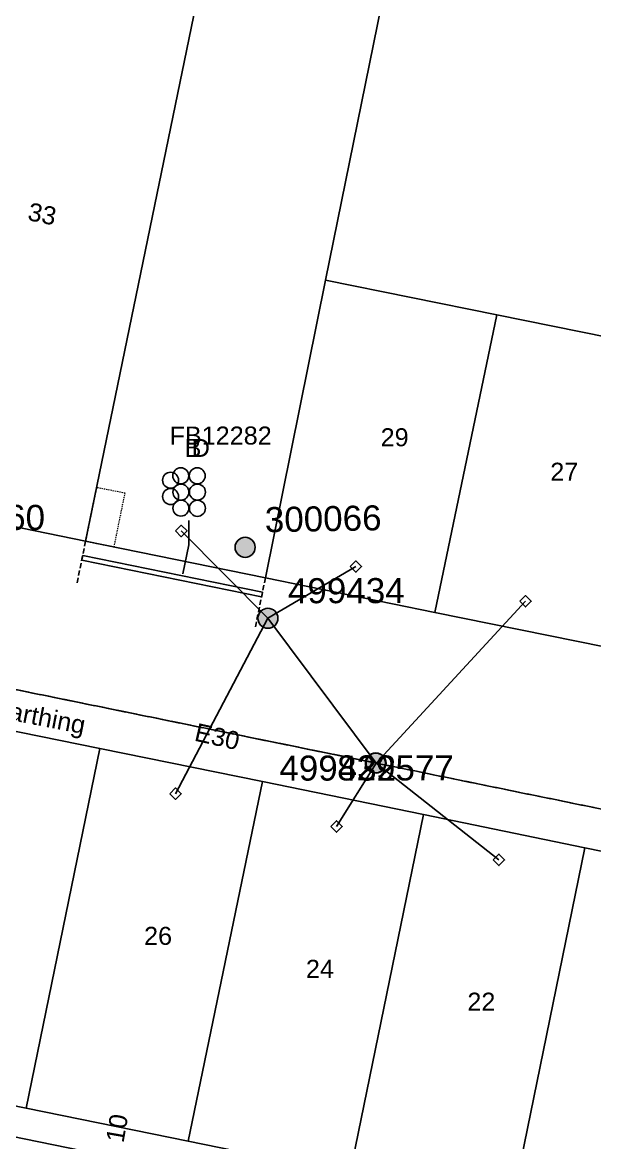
# Model space of a CAD drawing. Header units: metres. Extents: x 291879 to 294448, y 6259965 to 6261176.
# Drawn here: x 293842.5 to 293899.6, y 6260697 to 6260808.7 of the extents above; entities that cross this region are included whole.
import ezdxf
from ezdxf.enums import TextEntityAlignment as Align

# ---------------------------------------------------------------- set-up
doc = ezdxf.new("R2010")
doc.units = ezdxf.units.M
for name, pattern in [('Cable Exist OH', [1, 1, 0]), ('DASHED', [0.75, 0.5, -0.25]), ('HIDDEN', [0.375, 0.25, -0.125]), ('HIDDEN2', [0.1875, 0.125, -0.0625])]:
    doc.linetypes.add(name, pattern=pattern)
doc.layers.get('0').update_dxf_attribs({"color": 6})
for name, color, linetype, lineweight in [('Cadastre Buildings_SP_EXT', 9, 'Continuous', 5), ('Cadastre Land Parcels_SP_EXT', 9, 'Continuous', 5), ('Cadastre Other Property_SP_EXT', 9, 'HIDDEN', 5), ('Cadastre Roads_SP_EXT', 9, 'Continuous', 5)]:
    doc.layers.add(name, color=color, linetype=linetype, lineweight=lineweight)
for name, color, linetype in [('Duct_SP_EXT', 7, 'Continuous'), ('Mains_HV_EXT', 7, 'Continuous'), ('Mains_LV_EXT', 7, 'Continuous'), ('Mains_SL_EXT', 7, 'Continuous'), ('Services_SP_EXT', 7, 'Continuous'), ('SupportsOH_SP_TR_HV_LV_SL_EXT', 7, 'Continuous')]:
    doc.layers.add(name, color=color, linetype=linetype)
doc.layers.add('UNKNOWN_FEATURES', color=1, linetype='DASHED', plot=False)
doc.styles.add('POLE_LABEL', font='arial.ttf')
doc.styles.get("Standard").update_dxf_attribs({"font": 'arial.ttf'})

# ---------------------------------------------------------------- blocks, each defined once
blk = doc.blocks.new('DUCT_EXT')
blk.add_circle((0, 0.8), 0.8)
at = {"flags": 1}
blk.add_attdef('Z', (0, 0), '', height=0.2, dxfattribs=at)
at = {"flags": 9}
for tag, p in [('DUCT_CODE', (0, 0)), ('XSECT_TYPE', (0, -0.2)), ('STATE', (0, -0.6)), ('FB_REFERENCE', (0, -0.4)), ('NOTES', (0, -0.8))]:
    blk.add_attdef(tag, text='', height=0.2, dxfattribs=at).set_placement(p, align=Align.MIDDLE_LEFT)
blk = doc.blocks.new('CCP_EXT')
at = {"flags": 9}
for tag, p in [('STATE', (0, -1.8)), ('LEGEND', (0, -1.4)), ('LIFE_SUPPORT', (0, -1.6)), ('NOTES', (0, -2))]:
    blk.add_attdef(tag, text='', height=0.2, dxfattribs=at).set_placement(p, align=Align.MIDDLE_LEFT)
blk.add_wipeout([(0, 0.57), (0.57, 0), (0, -0.57), (-0.57, 0)])
blk.add_lwpolyline([(-0.57, 0), (0, 0.57), (0.57, 0), (0, -0.57), (-0.57, 0)])
at = {"flags": 1}
blk.add_attdef('Z', (0, 0), '', height=0.2, dxfattribs=at)
at = {"flags": 9}
for tag, p in [('CCP_TYPE', (0, 0)), ('CONSTRUCTED_VOLTAGE', (0, -0.2)), ('OPERATING_VOLTAGE', (0, -0.6)), ('ORIENTATION', (0, -0.8)), ('OWNED_BY', (0, -1)), ('NO_PHASES', (0, -0.4)), ('USAGE', (0, -1.2))]:
    blk.add_attdef(tag, text='', height=0.2, dxfattribs=at).set_placement(p, align=Align.MIDDLE_LEFT)
blk = doc.blocks.new('POLE_EXT')
blk.add_hatch(color=256).paths.add_polyline_path([(-1, 0, 1), (1, 0, 1)])
blk.add_lwpolyline([(-1, 0, 1), (1, 0, 1)], format="xyb", close=True)
for tag, height, flags, p in [('pNumber', 2.5, 8, (-17.84, 2.07)), ('OWNED_BY', 0.2, 9, (1.35, -0.4)), ('SPECIAL_USE', 0.2, 9, (1.35, -0.8)), ('STATE', 0.2, 9, (1.35, -1)), ('PARENT', 0.2, 9, (1.35, -0.6)), ('USAGE', 0.2, 9, (1.35, -1.2)), ('cLV', 0.2, 9, (1.35, -1.4)), ('hDepth', 0.2, 9, (1.35, -1.6)), ('hDia', 0.2, 9, (1.35, -1.8)), ('cHV', 0.2, 9, (1.35, -2)), ('LBRACKET', 0.2, 9, (1.35, -2.2)), ('cLinedev', 0.2, 9, (1.35, -3.4)), ('LExisting', 0.2, 9, (1.35, -2.4)), ('LANTNUMBER', 0.2, 9, (1.35, -2.6)), ('LOther', 0.2, 9, (1.35, -2.8)), ('LRemove', 0.2, 9, (1.35, -3)), ('LEGEND', 0.2, 9, (1.35, -3.2)), ('pExisting', 0.2, 9, (1.35, -3.8)), ('pFooting', 0.2, 9, (1.35, -4.4)), ('LOCATION', 0.2, 9, (1.35, -3.6)), ('PFNUMBER', 0.2, 9, (1.35, -4)), ('NEWPFNUMBER', 0.2, 9, (1.35, -4.2)), ('pNew', 0.2, 9, (1.35, -4.6)), ('pRelocate', 0.2, 9, (1.35, -5)), ('pRemove', 0.2, 9, (1.35, -5.2)), ('pReplace', 0.2, 9, (1.35, -5.4)), ('pStay', 0.2, 9, (1.35, -5.6)), ('pType', 0.2, 9, (1.35, -5.8)), ('cspan', 0.2, 9, (1.35, -6)), ('STREETNAME', 0.2, 9, (1.35, -6.2)), ('SUBURB', 0.2, 9, (1.35, -6.4)), ('NOTES', 0.2, 9, (1.35, -6.6)), ('OPERATED_BY', 0.2, 9, (1.36, -7.01)), ('MAINTAINED_BY', 0.2, 9, (1.36, -6.81))]:
    blk.add_attdef(tag, text='', height=height, dxfattribs=dict(flags=flags)).set_placement(p, align=Align.MIDDLE_LEFT)
at = {"style": 'POLE_LABEL'}
for tag, height, flags, p in [('ASSET_NUM', 2.5, 8, (2, 2)), ('STRUCTURE_PLANT_NUMBER', 0.2, 9, (1.35, 0.03)), ('STREET_CODE', 0.2, 9, (1.35, -0.2))]:
    blk.add_attdef(tag, text='', height=height, dxfattribs=dict(at, flags=flags)).set_placement(p, align=Align.MIDDLE_LEFT)
at = {"flags": 1}
blk.add_attdef('Z', (1.35, -7.33), '', height=0.2, dxfattribs=at)

msp = doc.modelspace()

# ---------------------------------------------------------------- linework, layer by layer
at = {"layer": 'Cadastre Land Parcels_SP_EXT', "linetype": 'Continuous'}
for points in [[(293958.79, 6260857.71), (293890.75, 6260871.56), (293884.78, 6260842.03), (293878.77, 6260812.48), (293872.77, 6260783.01), (293889.86, 6260779.56), (293906.66, 6260776.16), (293923.72, 6260772.71), (293941.11, 6260769.2), (293947.05, 6260798.84), (293952.96, 6260828.35), (293958.79, 6260857.71)], [(293860.98, 6260816.09), (293842.93, 6260819.79), (293838.96, 6260800.19), (293834.94, 6260780.45), (293830.94, 6260760.64), (293848.81, 6260756.98), (293860.98, 6260816.09)], [(293889.86, 6260779.56), (293872.77, 6260783.01), (293866.77, 6260753.32), (293883.69, 6260749.87), (293889.86, 6260779.56)], [(293906.66, 6260776.16), (293889.86, 6260779.56), (293883.69, 6260749.87), (293900.62, 6260746.42), (293906.66, 6260776.16)], [(293850.24, 6260736.28), (293834.16, 6260739.56), (293826.82, 6260703.66), (293842.87, 6260700.4), (293850.24, 6260736.28)], [(293866.46, 6260732.99), (293850.24, 6260736.28), (293842.87, 6260700.4), (293859.04, 6260697.12), (293866.46, 6260732.99)], [(293882.55, 6260729.7), (293866.46, 6260732.99), (293859.04, 6260697.12), (293875.2, 6260693.84), (293882.55, 6260729.7)], [(293898.65, 6260726.39), (293882.55, 6260729.7), (293875.2, 6260693.84), (293891.33, 6260690.58), (293898.65, 6260726.39)], [(293915.01, 6260723.06), (293898.65, 6260726.39), (293891.33, 6260690.58), (293907.54, 6260687.29), (293915.01, 6260723.06)], [(293923.6, 6260684.03), (293907.54, 6260687.29), (293891.33, 6260690.58), (293875.2, 6260693.84), (293859.04, 6260697.12), (293842.87, 6260700.4), (293826.82, 6260703.66), (293810.53, 6260706.96), (293794.48, 6260710.22), (293787.63, 6260714.14), (293782.9, 6260721.83), (293781.58, 6260711.09), (293792.06, 6260707.68), (293849.99, 6260695.86), (293922.97, 6260681.03), (293923.6, 6260684.03)], [(293779.77, 6260696.34), (293847.84, 6260682.61), (293849.99, 6260695.86), (293792.06, 6260707.68), (293781.58, 6260711.09), (293779.77, 6260696.34)]]:
    msp.add_lwpolyline(points, close=True, dxfattribs=at)
at = {"layer": 'Cadastre Other Property_SP_EXT', "linetype": 'HIDDEN2'}
msp.add_lwpolyline([(293848.81, 6260756.98), (293851.66, 6260756.4), (293852.75, 6260761.76), (293849.91, 6260762.32), (293848.81, 6260756.98)], close=True, dxfattribs=at)
at = {"layer": 'Duct_SP_EXT'}
for p, q in [((293848.42, 6260755.08), (293848.47, 6260755.32)), ((293848.42, 6260755.08), (293866.38, 6260751.42)), ((293848.52, 6260755.55), (293848.47, 6260755.32)), ((293848.52, 6260755.55), (293866.48, 6260751.89)), ((293866.38, 6260751.42), (293866.43, 6260751.66)), ((293866.48, 6260751.89), (293866.43, 6260751.66))]:
    msp.add_line(p, q, dxfattribs=at)
msp.add_lwpolyline([(293859.11, 6260759.04), (293859.11, 6260756.6), (293858.52, 6260753.71)], dxfattribs=at)
at = {"layer": 'Mains_LV_EXT', "linetype": 'Cable Exist OH'}
msp.add_lwpolyline([(293838.93, 6260742.76), (293877.81, 6260734.84)], dxfattribs=at)
at = {"layer": 'Services_SP_EXT'}
msp.add_lwpolyline([(293867.02, 6260749.28), (293877.81, 6260734.84)], dxfattribs=at)
at = {"layer": 'UNKNOWN_FEATURES'}
for points in [[(293848.81, 6260756.98), (293847.93, 6260752.67)], [(293866.77, 6260753.32), (293865.77, 6260748.42)]]:
    msp.add_lwpolyline(points, dxfattribs=at)

# ---------------------------------------------------------------- block references
at = {"layer": 'Duct_SP_EXT'}
for p in [(293857.3, 6260762.25), (293858.31, 6260762.69), (293859.96, 6260762.69), (293858.33, 6260761.07), (293859.97, 6260761.07), (293857.3, 6260760.63), (293858.33, 6260759.47), (293859.97, 6260759.45)]:
    msp.add_blockref('DUCT_EXT', p, dxfattribs=at)
at = {"layer": 'SupportsOH_SP_TR_HV_LV_SL_EXT'}
ref = msp.add_blockref('POLE_EXT', (293831.11, 6260756.59), dxfattribs=at)
ref.add_attrib('ASSET_NUM', '805960', dxfattribs={"layer": '0', "height": 2.5, "rotation": 0.0328, "style": 'POLE_LABEL'}).set_placement((293833.11, 6260757.34), align=Align.BOTTOM_LEFT)
ref = msp.add_blockref('POLE_EXT', (293877.81, 6260734.84), dxfattribs=at)
ref.add_attrib('ASSET_NUM', '499432', dxfattribs={"layer": '0', "height": 2.5, "rotation": 0.0359, "style": 'POLE_LABEL'}).set_placement((293879.81, 6260735.59), align=Align.TOP_RIGHT)
ref = msp.add_blockref('POLE_EXT', (293877.75, 6260734.85), dxfattribs=at)
ref.add_attrib('ASSET_NUM', '829577', dxfattribs={"layer": '0', "height": 2.5, "style": 'POLE_LABEL'}).set_placement((293879.75, 6260735.6), align=Align.TOP_CENTER)

# ---------------------------------------------------------------- texts
at = {"layer": 'Cadastre Land Parcels_SP_EXT'}
for s, rotation, p in [('33', 348.4886, (293842.93, 6260789.02)), ('10', 80.1563, (293852.59, 6260696.88))]:
    msp.add_text(s, height=1.8, rotation=rotation, dxfattribs=at).set_placement(p)
for s, p in [('29', (293878.27, 6260766.44)), ('27', (293895.21, 6260763)), ('26', (293854.65, 6260716.7)), ('24', (293870.81, 6260713.41)), ('22', (293886.93, 6260710.13))]:
    msp.add_text(s, height=1.8, dxfattribs=at).set_placement(p)
at = {"layer": 'Duct_SP_EXT'}
for s, p in [('FB12282', (293857.19, 6260766.61)), ('B', (293858.7, 6260765.38)), ('D', (293859.41, 6260765.38))]:
    msp.add_text(s, height=1.8, dxfattribs=at).set_placement(p)
at = {"layer": 'Mains_HV_EXT'}
msp.add_text('HV Earthing', height=1.8, rotation=349.1021, dxfattribs=at).set_placement((293835.29, 6260740.28))
at = {"layer": 'Mains_LV_EXT'}
msp.add_text('E30', height=1.8, rotation=347.3716, dxfattribs=at).set_placement((293859.58, 6260737.09))

# ---------------------------------------------------------------- next in the draw order: block references
at = {"layer": 'Services_SP_EXT'}
for p in [(293858.37, 6260757.99), (293875.8, 6260754.44), (293892.74, 6260750.98), (293857.8, 6260731.78), (293873.86, 6260728.51), (293890.08, 6260725.18)]:
    msp.add_blockref('CCP_EXT', p, dxfattribs=at)

# ---------------------------------------------------------------- next in the draw order: linework, layer by layer
at = {"layer": 'Cadastre Buildings_SP_EXT', "linetype": 'Continuous'}
msp.add_lwpolyline([(293878.77, 6260812.48), (293860.98, 6260816.09), (293848.81, 6260756.98), (293866.77, 6260753.32), (293872.77, 6260783.01), (293878.77, 6260812.48)], close=True, dxfattribs=at)
at = {"layer": 'Cadastre Roads_SP_EXT', "linetype": 'Continuous'}
msp.add_lwpolyline([(293789.91, 6260749.1), (293789.93, 6260748.63), (293801.76, 6260746.21), (293817.95, 6260742.87), (293834.16, 6260739.56), (293850.24, 6260736.28), (293866.46, 6260732.99), (293882.55, 6260729.7), (293898.65, 6260726.39), (293915.01, 6260723.06), (293925.14, 6260721.01), (293927.67, 6260730.53), (293930.3, 6260740.37), (293917.79, 6260742.92), (293909.75, 6260744.56), (293900.62, 6260746.42), (293883.69, 6260749.87), (293866.77, 6260753.32), (293848.81, 6260756.98), (293830.94, 6260760.64), (293789.39, 6260769.11)], dxfattribs=at)
at = {"layer": 'Mains_HV_EXT', "linetype": 'Cable Exist OH'}
msp.add_lwpolyline([(294111.13, 6260687.51), (294072.36, 6260695.47), (293961.79, 6260718.16), (293922.21, 6260725.78), (293877.75, 6260734.85), (293838.93, 6260742.76)], dxfattribs=at)
at = {"layer": 'Mains_LV_EXT', "linetype": 'Cable Exist OH'}
msp.add_lwpolyline([(293877.81, 6260734.84), (293922.21, 6260725.78)], dxfattribs=at)
at = {"layer": 'Mains_SL_EXT', "linetype": 'Cable Exist OH'}
msp.add_lwpolyline([(293838.93, 6260742.76), (293877.81, 6260734.84), (293922.21, 6260725.78)], dxfattribs=at)
at = {"layer": 'Services_SP_EXT'}
for points in [[(293858.37, 6260757.99), (293867.02, 6260749.28)], [(293875.8, 6260754.44), (293867.02, 6260749.28)], [(293892.74, 6260750.98), (293877.81, 6260734.84)], [(293857.8, 6260731.78), (293867.02, 6260749.28)], [(293873.86, 6260728.51), (293877.81, 6260734.84)], [(293890.08, 6260725.18), (293877.81, 6260734.84)]]:
    msp.add_lwpolyline(points, dxfattribs=at)

# ---------------------------------------------------------------- next in the draw order: block references
at = {"layer": 'SupportsOH_SP_TR_HV_LV_SL_EXT'}
ref = msp.add_blockref('POLE_EXT', (293864.74, 6260756.36), dxfattribs=at)
ref.add_attrib('ASSET_NUM', '300066', dxfattribs={"layer": '0', "height": 2.5, "rotation": 1, "style": 'POLE_LABEL'}).set_placement((293866.74, 6260757.11), align=Align.BOTTOM_LEFT)
ref = msp.add_blockref('POLE_EXT', (293867.02, 6260749.28), dxfattribs=at)
ref.add_attrib('ASSET_NUM', '499434', dxfattribs={"layer": '0', "height": 2.5, "rotation": 0.0604, "style": 'POLE_LABEL'}).set_placement((293869.02, 6260750.03), align=Align.BOTTOM_LEFT)

doc.saveas('drawing.dxf')
